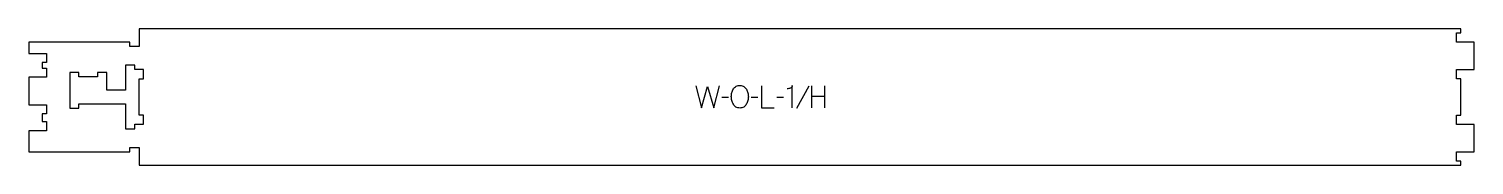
# Model space of a CAD drawing. Extents: x 0 to 1968, y 0 to 186.
import ezdxf

# ---------------------------------------------------------------- set-up
doc = ezdxf.new("R2010")
doc.units = 0
for name, color, linetype in [('1_ANYTOOL_1MMDEEP_LABELS_S', 2, 'CONTINUOUS'), ('3_ANYTOOL_CUTTHROUGH_INSID', 4, 'CONTINUOUS'), ('4_ANYTOOL_CUTTHROUGH_OUTSI', 5, 'CONTINUOUS')]:
    doc.layers.add(name, color=color, linetype=linetype)

msp = doc.modelspace()

# ---------------------------------------------------------------- linework, layer by layer
at = {"layer": '1_ANYTOOL_1MMDEEP_LABELS_S'}
for p, q in [((1061.982731, 107.702071), (1044.797017, 76.930642)), ((1065.45416, 108.173499), (1065.45416, 78.173499)), ((1083.75416, 78.173499), (1083.75416, 108.173499)), ((952.225588, 92.059214), (943.439874, 91.973499)), ((992.25416, 92.059214), (983.468446, 91.973499)), ((1027.139874, 92.059214), (1018.35416, 91.973499)), ((1083.75416, 93.473499), (1065.45416, 93.473499))]:
    msp.add_line(p, q, dxfattribs=at)
for points in [[(907.868446, 108.173499), (915.582731, 78.173499), (924.025588, 107.273499), (932.511303, 78.173499), (940.011303, 108.173499)], [(997.397017, 108.173499), (997.397017, 78.173499), (1014.497017, 78.173499)]]:
    msp.add_lwpolyline(points, dxfattribs=at)
msp.add_lwpolyline([(968.297017, 108.516356, -0.064784), (970.970972, 108.168435, -0.088904), (973.397017, 107.037785, -0.05419), (975.319582, 105.345655, -0.051179), (976.847017, 103.287785, -0.041653), (978.029217, 100.859012, -0.036749), (978.818446, 98.273499, -0.024892), (979.276225, 95.654236, -0.030823), (979.439874, 93.002071, -0.034269), (979.263354, 90.429574, -0.031918), (978.748803, 87.902071, -0.031725), (977.860616, 85.292674, -0.026303), (976.675588, 82.802071, -0.058719), (975.151808, 80.640323, -0.077745), (973.113088, 78.977071, -0.077243), (970.6261, 77.998233, -0.055252), (967.95416, 77.702071, -0.054051), (965.200235, 78.00065, -0.077615), (962.634517, 78.998499, -0.078558), (960.559444, 80.685573, -0.060481), (959.018446, 82.887785, -0.02629), (957.831785, 85.427004, -0.031299), (956.945231, 88.084214, -0.031469), (956.430193, 90.671029, -0.033416), (956.25416, 93.302071, -0.032847), (956.432838, 96.019019, -0.035049), (956.977374, 98.685999, -0.03503), (957.893348, 101.263038, -0.032231), (959.147017, 103.694928, -0.062518), (960.768906, 105.762022, -0.074052), (962.880946, 107.310999, -0.072322), (965.507799, 108.24189, -0.049083)], format="xyb", close=True, dxfattribs=at)
msp.add_lwpolyline([(1039.268446, 78.173499), (1039.268446, 108.216356, -0.057478), (1039.004422, 107.123389, -0.075801), (1038.464874, 106.143142, -0.075474), (1037.649422, 105.359268, -0.055107), (1036.65416, 104.809214, -0.039607), (1034.511919, 104.109702, -0.05918), (1032.282731, 103.844928)], format="xyb", dxfattribs=at)
at = {"layer": '3_ANYTOOL_CUTTHROUGH_INSID'}
msp.add_lwpolyline([(55.500029, 77.588504), (68.000029, 77.588504), (68.000029, 83.588504), (131.500029, 83.588504), (131.500029, 49.544251), (144.000029, 49.544251), (144.000029, 55.544251), (149.75, 55.544253), (156, 55.544253), (156, 68.044253), (150, 68.044253), (150, 117.544253), (156, 117.544253), (156, 130.044253), (149.750029, 130.044253), (144.000029, 130.044251), (144.000029, 136.044251), (131.500029, 136.044251), (131.500029, 102.088504), (106.000029, 102.088504), (106.000029, 126.088504), (93.500029, 126.088504), (93.500029, 120.088504), (68.000029, 120.088504), (68.000029, 126.088504), (55.500029, 126.088504)], close=True, dxfattribs=at)
at = {"layer": '4_ANYTOOL_CUTTHROUGH_OUTSI'}
msp.add_lwpolyline([(1649.75, 0), (1949.5, 0), (1949.5, 5.5), (1943.75, 5.5, -0.414214), (1943.5, 5.75), (1943.5, 17.75, -0.414214), (1943.75, 18), (1967.5, 18), (1967.5, 55.5), (1943.75, 55.5, -0.414214), (1943.5, 55.75), (1943.5, 67.75, -0.414214), (1943.75, 68), (1949.5, 68), (1949.5, 117.5), (1943.75, 117.5, -0.414214), (1943.5, 117.75), (1943.5, 129.75, -0.414214), (1943.75, 130), (1967.5, 130), (1967.5, 167.5), (1943.75, 167.5, -0.414214), (1943.5, 167.75), (1943.5, 179.75, -0.414214), (1943.75, 180), (1949.5, 180), (1949.5, 185.5), (1349.75, 185.5), (1049.75, 185.5), (749.75, 185.5), (449.75, 185.5), (150, 185.5), (150, 161.75, -0.414214), (149.75, 161.5), (137.75, 161.5, -0.414214), (137.5, 161.75), (137.5, 167.5), (0, 167.5), (0, 152.177), (23.75, 152.177, -0.414214), (24, 151.927), (24, 139.927, -0.414214), (23.75, 139.677), (18, 139.677), (18, 132.088), (23.75, 132.088, -0.414214), (24, 131.838), (24, 119.838, -0.414214), (23.75, 119.588), (0, 119.588), (0, 82.177), (23.75, 82.177, -0.414214), (24, 81.927), (24, 69.927, -0.414214), (23.75, 69.677), (18, 69.677), (18, 59.177), (23.75, 59.177, -0.414214), (24, 58.927), (24, 46.927, -0.414214), (23.75, 46.677), (0, 46.677), (0, 18), (137.5, 18), (137.5, 23.75, -0.414214), (137.75, 24), (149.75, 24, -0.414214), (150, 23.75), (150, 0), (449.75, 0), (749.75, 0)], format="xyb", close=True, dxfattribs=at)

doc.saveas('drawing.dxf')
